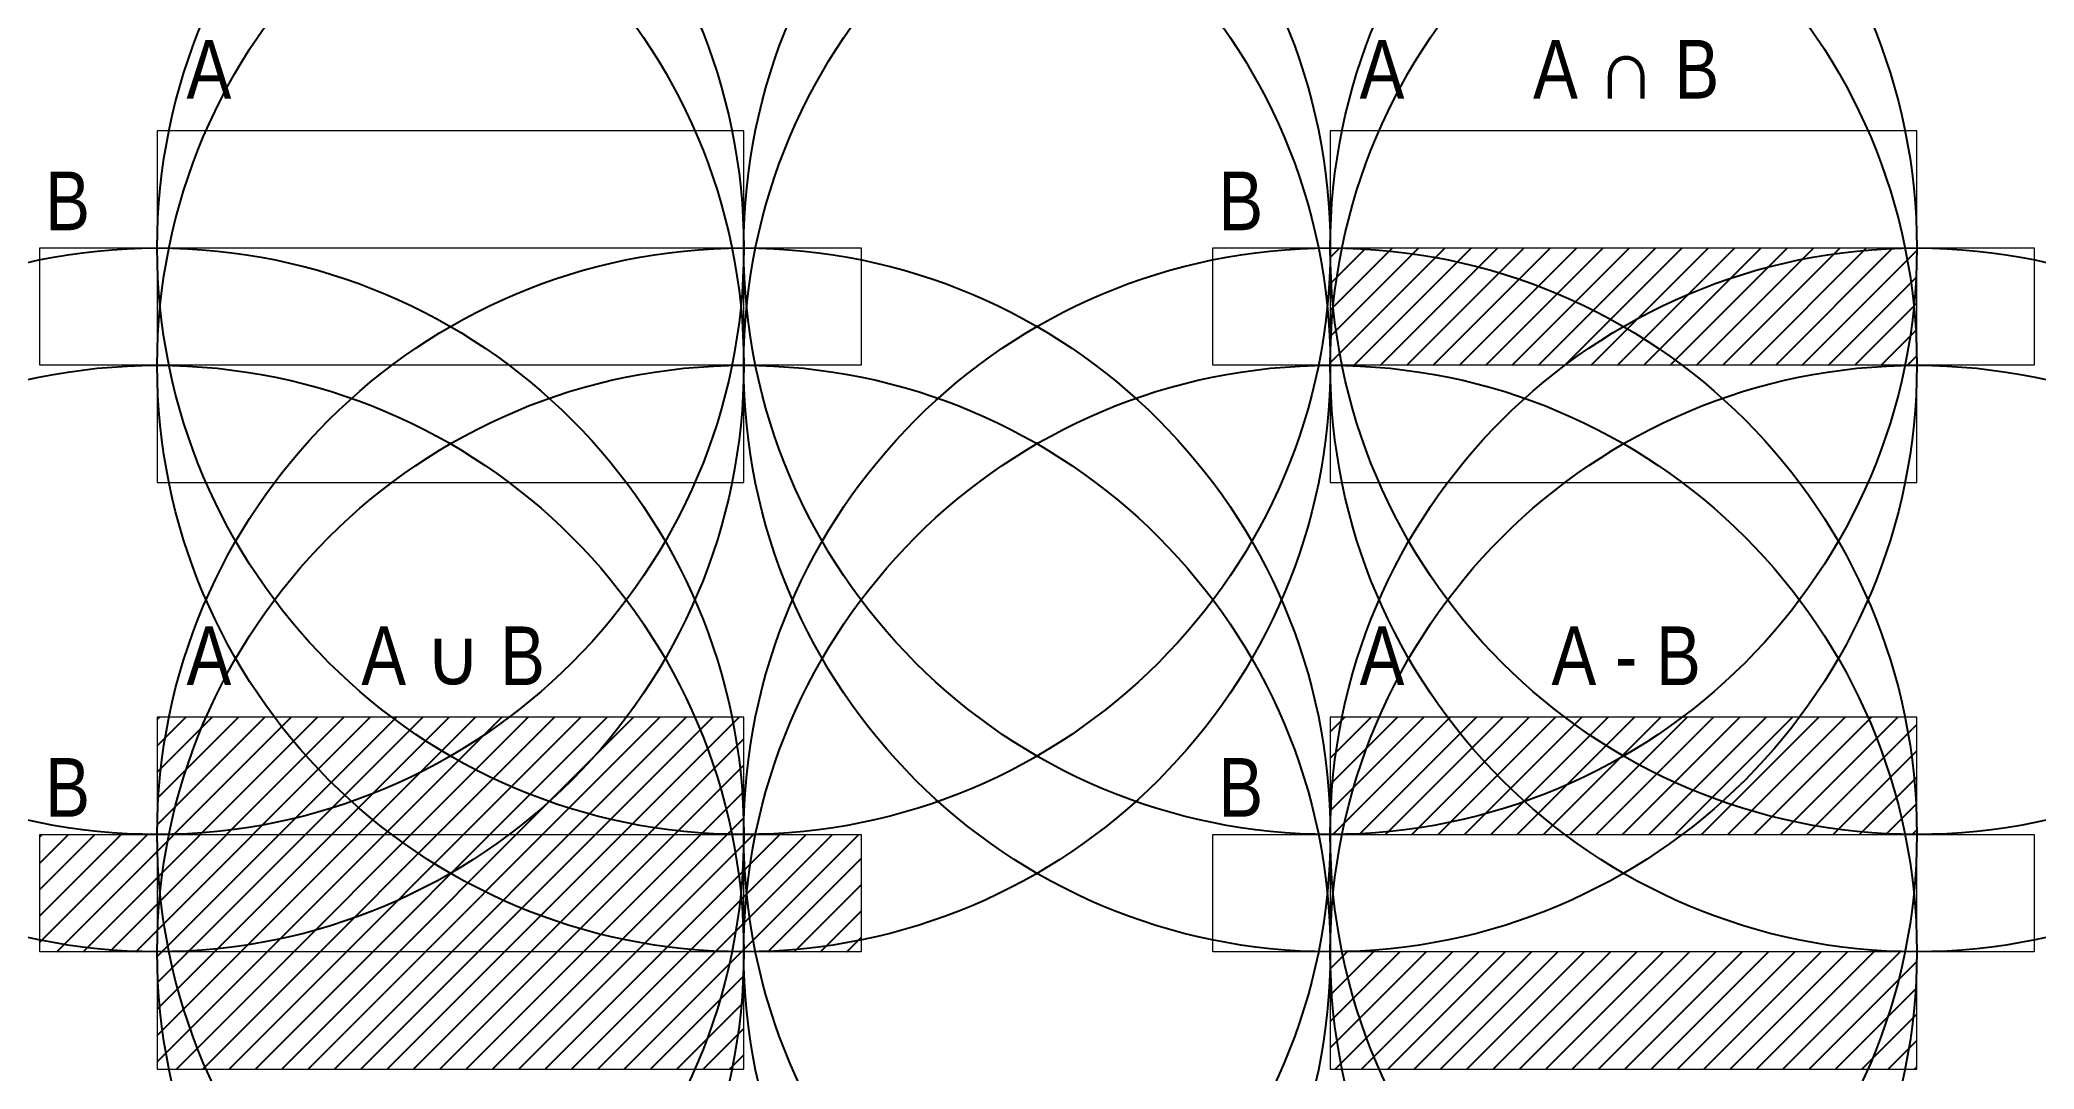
# Model space of a CAD drawing. Header units: millimetres. Extents: x -2 to 32, y -10 to 7.5.
import ezdxf

# ---------------------------------------------------------------- set-up
doc = ezdxf.new("R2010")
doc.units = ezdxf.units.MM
doc.header["$PDMODE"] = 33
doc.header["$PDSIZE"] = 20
for name, color, linetype, lineweight, true_color in [('a', 3, 'Continuous', 0, 0x00ff00), ('b', 2, 'Continuous', 0, 0xffff00), ('ip', 4, 'Continuous', 25, 0x00ffff)]:
    doc.layers.add(name, color=color, linetype=linetype, lineweight=lineweight, true_color=true_color)
doc.layers.add('bool', color=30, linetype='Continuous', true_color=0xff7f00)
doc.styles.add('textstyle11', font='')
doc.styles.add('textstyle12', font='')
doc.styles.add('textstyle13', font='')
doc.styles.add('textstyle14', font='')
doc.styles.add('textstyle15', font='')
doc.styles.add('textstyle16', font='')
doc.styles.add('textstyle17', font='')
doc.styles.add('textstyle18', font='')
doc.styles.add('textstyle19', font='')
doc.styles.add('textstyle20', font='')
doc.styles.add('textstyle21', font='')
doc.styles.get('textstyle11').set_extended_font_data('Ubuntu Condensed')
doc.styles.get('textstyle12').set_extended_font_data('Ubuntu Condensed')
doc.styles.get('textstyle13').set_extended_font_data('Ubuntu Condensed')
doc.styles.get('textstyle14').set_extended_font_data('Ubuntu Condensed')
doc.styles.get('textstyle15').set_extended_font_data('Ubuntu Condensed')
doc.styles.get('textstyle16').set_extended_font_data('Ubuntu Condensed')
doc.styles.get('textstyle17').set_extended_font_data('Ubuntu Condensed')
doc.styles.get('textstyle18').set_extended_font_data('Ubuntu Condensed')
doc.styles.get('textstyle19').set_extended_font_data('Ubuntu Condensed')
doc.styles.get('textstyle20').set_extended_font_data('Ubuntu Condensed')
doc.styles.get('textstyle21').set_extended_font_data('Ubuntu Condensed')

msp = doc.modelspace()

# ---------------------------------------------------------------- hatches: boundary and pattern name
at = {"layer": 'bool', "transparency": 33554687}
h = msp.add_hatch(dxfattribs=at)
h.set_pattern_fill('ANSI31', color=256, scale=0.1, style=0)
h.paths.add_polyline_path([(20, 4), (20, 2), (30, 2), (30, 4)], flags=0)
h = msp.add_hatch(dxfattribs=at)
h.set_pattern_fill('ANSI31', color=256, scale=0.1, style=0)
h.paths.add_polyline_path([(0, -8), (-2, -8), (-2, -6), (0, -6), (0, -4), (10, -4), (10, -6), (12, -6), (12, -8), (10, -8), (10, -10), (0, -10)], flags=0)
h = msp.add_hatch(dxfattribs=at)
h.set_pattern_fill('ANSI31', color=256, scale=0.1, style=0)
h.paths.add_polyline_path([(30, -6), (30, -4), (20, -4), (20, -6)], flags=0)
h.paths.add_polyline_path([(20, -8), (20, -10), (30, -10), (30, -8)], flags=0)

# ---------------------------------------------------------------- linework, layer by layer
at = {"layer": 'a', "flags": 128}
for points in [[(0, 6), (0, 0), (10, 0), (10, 6), (0, 6)], [(20, 6), (20, 0), (30, 0), (30, 6), (20, 6)], [(0, -4), (0, -10), (10, -10), (10, -4), (0, -4)], [(20, -4), (20, -10), (30, -10), (30, -4), (20, -4)]]:
    msp.add_lwpolyline(points, dxfattribs=at)
at = {"layer": 'b', "flags": 128}
for points in [[(12, 4), (12, 2), (-2, 2), (-2, 4), (12, 4)], [(18, 2), (18, 4), (32, 4), (32, 2), (18, 2)], [(-2, -8), (-2, -6), (12, -6), (12, -8), (-2, -8)], [(18, -8), (18, -6), (32, -6), (32, -8), (18, -8)]]:
    msp.add_lwpolyline(points, dxfattribs=at)
at = {"layer": 'ip'}
for p in [(0, 4), (10, 4), (20, 4), (30, 4), (0, 2), (10, 2), (20, 2), (30, 2), (0, -6), (10, -6), (20, -6), (30, -6), (0, -8), (10, -8), (20, -8), (30, -8)]:
    msp.add_point(p, dxfattribs=at)

# ---------------------------------------------------------------- texts
at = {"layer": 'a', "char_height": 1, "attachment_point": 5, "line_spacing_factor": 1.2}
for insert, style in [((0.882, 7.047), 'textstyle11'), ((20.882, 7.047), 'textstyle16'), ((0.882, -2.953), 'textstyle20'), ((20.882, -2.953), 'textstyle18')]:
    msp.add_mtext('A', dxfattribs=dict(at, insert=insert, style=style))
at = {"layer": 'b', "char_height": 1, "attachment_point": 5, "line_spacing_factor": 1.2}
for insert, style in [((-1.526, 4.803), 'textstyle12'), ((18.474, 4.803), 'textstyle17'), ((-1.526, -5.197), 'textstyle21'), ((18.474, -5.197), 'textstyle19')]:
    msp.add_mtext('B', dxfattribs=dict(at, insert=insert, style=style))
at = {"layer": 'bool', "char_height": 1, "attachment_point": 5, "line_spacing_factor": 1.2}
for s, insert, style in [('A ∩ B', (25.045, 7.047), 'textstyle13'), ('A ∪ B', (5.045, -2.953), 'textstyle14'), ('A - B', (25.045, -2.953), 'textstyle15')]:
    msp.add_mtext(s, dxfattribs=dict(at, insert=insert, style=style))

doc.saveas('drawing.dxf')
